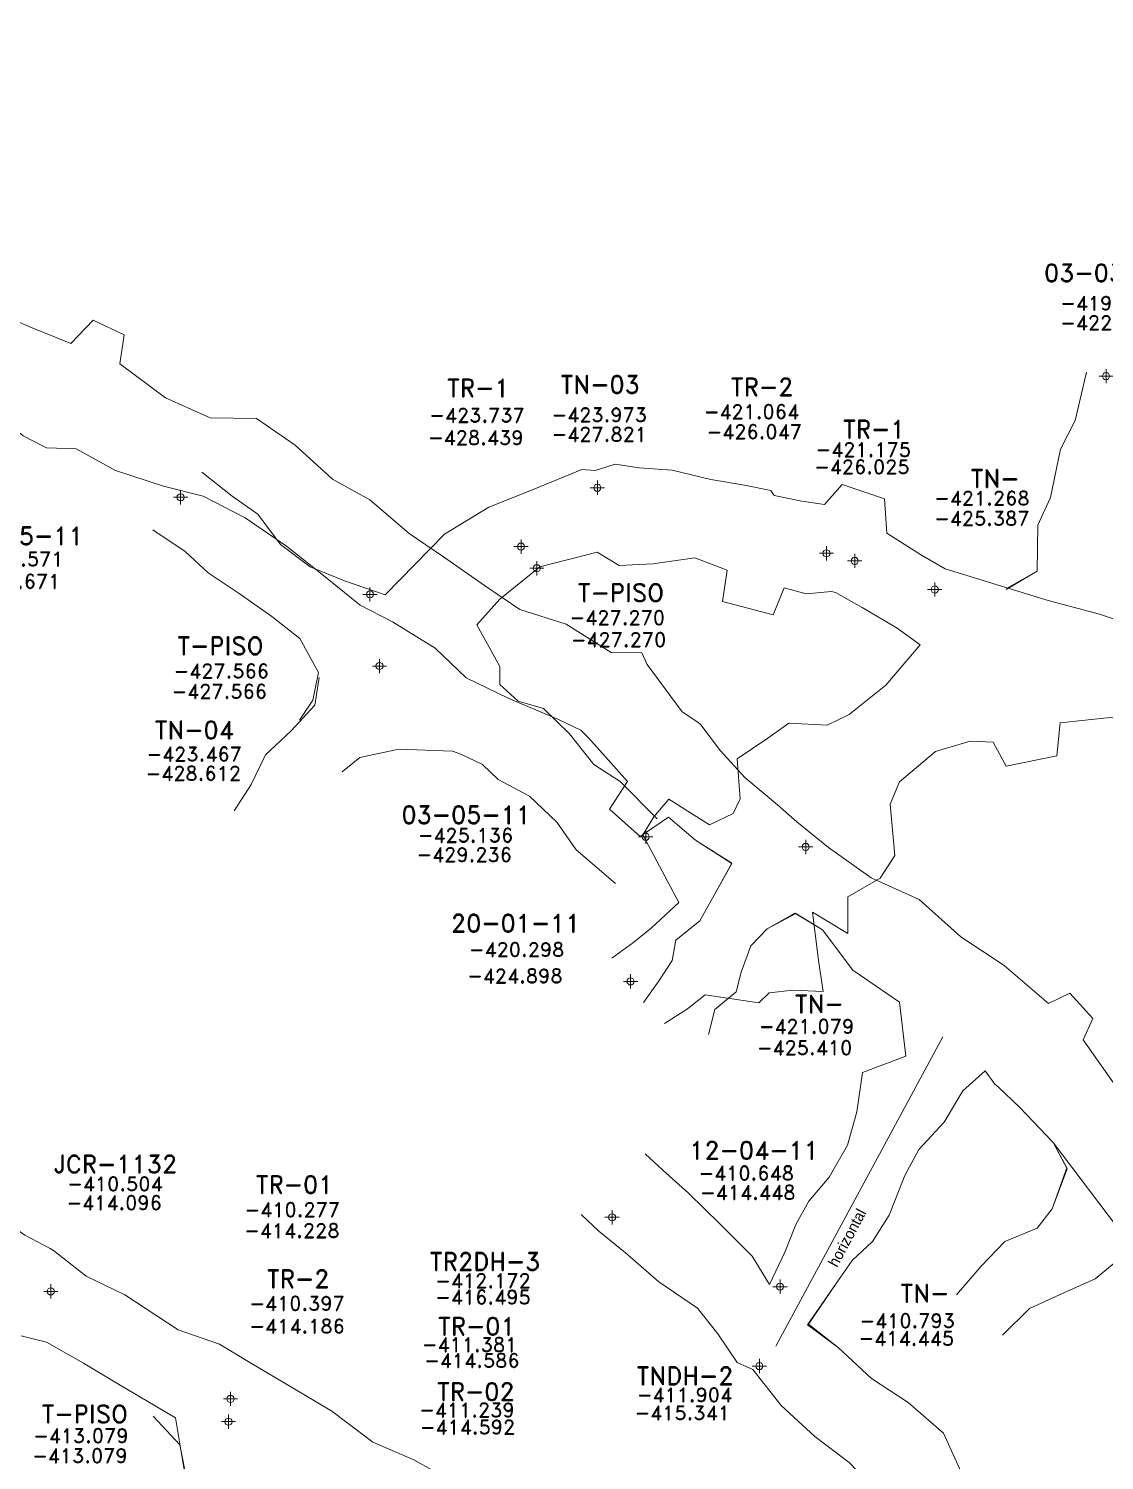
# Model space of a CAD drawing. Extents: x -47776 to 11079, y 0 to 10209.
# Drawn here: x 10621.8 to 10697.3, y 9863.4 to 9963.8 of the extents above; entities that cross this region are included whole.
import ezdxf
from ezdxf.enums import TextEntityAlignment as Align

# ---------------------------------------------------------------- set-up
doc = ezdxf.new("R2010")
doc.units = 0
doc.header["$MEASUREMENT"] = 0
doc.header["$PDMODE"] = 34
doc.header["$PDSIZE"] = 0.5
for name, color, linetype in [('arriba', 7, 'Continuous'), ('CF-480-7855-EW-FIC', 226, 'Continuous'), ('CF-480-7855-EW-SCR', 226, 'Continuous'), ('F-480-7606-W-SCR', 5, 'Continuous'), ('PROYECTOS', 7, 'Continuous'), ('R-480-7804-NW-FIC', 240, 'Continuous'), ('R-480-7804-NW-SCR', 240, 'Continuous'), ('TALLER-480-6-FIC', 5, 'Continuous')]:
    doc.layers.add(name, color=color, linetype=linetype)
doc.styles.add('ROMAND', font='ROMAND.SHX')
doc.styles.add('ROMANS', font='ROMANS.SHX', dxfattribs={"width": 2.5})

# ---------------------------------------------------------------- blocks, each defined once
blk = doc.blocks.new('F2')
at = {"lineweight": 0}
blk.add_point((0, 0), dxfattribs=at)
at = {"lineweight": 0, "style": 'ROMAND'}
for tag, height, p in [('NOMBRE', 1.25, (0.2, 6.62)), ('CIELO', 1, (0.14, 4.62)), ('PISO', 1, (0.14, 3.25))]:
    blk.add_attdef(tag, text='', height=height, dxfattribs=at).set_placement(p, align=Align.CENTER)
at = {"lineweight": 0, "style": 'ROMANS', "flags": 1}
for tag, p in [('MINA', (-0.07, -3.26)), ('LOCALIZACION', (-0.07, -4.93)), ('ESTRUCTURA', (-0.07, -6.62)), ('NIVEL', (-0.07, -8.29)), ('OBRA', (-0.07, -10.12)), ('FECHA', (-0.07, -11.79)), ('ATRAS', (-0.07, -13.48)), ('TOPOGRAFO', (2.67, -15.3))]:
    blk.add_attdef(tag, text='', height=1.25, dxfattribs=at).set_placement(p, align=Align.CENTER)

msp = doc.modelspace()

# ---------------------------------------------------------------- linework, layer by layer
at = {"color": 1, "linetype": 'Continuous', "lineweight": 0, "flags": 128}
for points, elevation in [([(10674.23, 9871.36), (10685.95, 9893.08)], -415), ([(10693.69, 9885.65), (10700.76, 9876.33)], -411.2)]:
    msp.add_lwpolyline(points, dxfattribs=dict(at, elevation=elevation))
at = {"linetype": 'Continuous', "lineweight": 0, "flags": 128}
msp.add_lwpolyline([(10630.52, 9866.46), (10630.52, 9866.46)], dxfattribs=at)
at = {"layer": 'arriba', "color": 4, "linetype": 'Continuous', "lineweight": 0}
msp.add_polyline3d([(10636.2, 9908.94, -424.46), (10637.4, 9910.78, -423.34), (10638.41, 9912.87, -420.31), (10640.22, 9914.55, -421.28), (10641.86, 9916.34, -423.45), (10642.17, 9918.28, -423.85)], dxfattribs=at)
at = {"layer": 'CF-480-7855-EW-SCR', "color": 5, "linetype": 'Continuous', "lineweight": 0}
for points in [[(10599.31, 9893.06, -409.13), (10601.43, 9891.56, -409.9), (10604.77, 9889.34, -410), (10608.02, 9887.76, -409.8), (10611.87, 9885.24, -410), (10615.27, 9883.33, -410.11), (10618.66, 9881.2, -410.51), (10621.51, 9879.15, -410.51), (10623.29, 9878.22, -410.61), (10623.54, 9878.07, -410.61), (10623.54, 9878.07, -410.61)], [(10599.31, 9893.06, -413.53), (10601.43, 9891.56, -413.9), (10604.77, 9889.34, -414.1), (10608.02, 9887.76, -414.1), (10611.87, 9885.24, -414.1), (10615.27, 9883.33, -414.01), (10618.66, 9881.2, -414.11), (10621.51, 9879.15, -414.21), (10623.29, 9878.22, -414.21), (10623.54, 9878.07, -414.21), (10623.54, 9878.07, -414.21)], [(10665.06, 9884.87, -412.37), (10666.3, 9883.71, -412.44), (10668.09, 9882.11, -413.35), (10670.29, 9879.94, -412.51), (10672.56, 9877.69, -412.16), (10673.78, 9875.69, -411.78)], [(10665.06, 9884.87, -416.47), (10666.3, 9883.71, -416.44), (10668.09, 9882.11, -416.45), (10670.29, 9879.94, -416.11), (10672.56, 9877.69, -415.86), (10673.78, 9875.69, -415.48)], [(10660.56, 9880.6, -412.37), (10661.8, 9879.44, -412.44), (10663.67, 9877.91, -413.35), (10666.01, 9875.88, -412.51), (10668.72, 9874.04, -412.16), (10670.15, 9872.24, -411.78), (10671.51, 9870.23, -411.49)], [(10660.56, 9880.6, -416.47), (10661.8, 9879.44, -416.44), (10663.67, 9877.91, -416.45), (10666.01, 9875.88, -416.11), (10668.72, 9874.04, -415.86), (10670.15, 9872.24, -415.48), (10671.51, 9870.23, -415.39)], [(10623.54, 9878.07, -410.61), (10623.54, 9878.07, -410.61), (10625.82, 9876.27, -410.37), (10628.54, 9874.98, -410.07), (10632.28, 9872.52, -410.05)], [(10623.54, 9878.07, -414.21), (10623.54, 9878.07, -414.21), (10625.82, 9876.27, -414.67), (10628.54, 9874.98, -414.67), (10632.28, 9872.52, -414.45)], [(10632.28, 9872.52, -410.05), (10635.17, 9871.51, -409.8), (10637.31, 9870.23, -410.12), (10640.23, 9868.5, -410.1), (10643.06, 9866.81, -410.26), (10645.95, 9864.63, -410.04), (10648.82, 9863.39, -410.4), (10651.61, 9861.85, -410.76), (10654.67, 9860.15, -411.24), (10657.71, 9858.22, -410.42), (10660.7, 9856.21, -410.5), (10663.77, 9854.74, -411.08)], [(10632.28, 9872.52, -414.45), (10635.17, 9871.51, -414), (10637.31, 9870.23, -414.32), (10640.23, 9868.5, -414.4), (10643.06, 9866.81, -414.46), (10645.95, 9864.63, -414.44), (10648.82, 9863.39, -414.5), (10651.61, 9861.85, -414.66), (10654.67, 9860.15, -414.74), (10657.71, 9858.22, -414.92), (10660.7, 9856.21, -415), (10663.77, 9854.74, -414.98)], [(10676.45, 9872.86, -414.45), (10676.45, 9872.86, -414.45), (10676.45, 9872.86, -414.45), (10676.45, 9872.86, -414.45), (10678.59, 9871.27, -416.05), (10680.94, 9869.1, -414.88), (10683.51, 9867.42, -414.61), (10686, 9865.26, -414.74), (10687.46, 9862.01, -414.73), (10688.02, 9856.34, -414.15)], [(10676.52, 9872.91, -410.65), (10676.52, 9872.91, -410.65), (10676.52, 9872.91, -410.65), (10676.52, 9872.91, -410.65), (10678.59, 9871.27, -410.65), (10680.94, 9869.1, -410.48), (10683.51, 9867.42, -410.81), (10686, 9865.26, -410.94), (10687.46, 9862.01, -410.93), (10688.02, 9856.34, -410.15)], [(10621.27, 9872.09, -414.31), (10621.27, 9872.09, -414.31), (10623.03, 9871.65, -414.67), (10625.64, 9870.18, -414.67), (10628.21, 9868.63, -414.67)], [(10621.27, 9872.09, -410.41), (10621.27, 9872.09, -410.41), (10623.03, 9871.65, -410.37), (10625.64, 9870.18, -410.07), (10628.21, 9868.63, -410.07)], [(10671.51, 9870.23, -411.49), (10671.51, 9870.23, -411.49), (10671.51, 9870.23, -411.49), (10672.6, 9869.72, -410.52), (10674.6, 9867.2, -410.65), (10676.95, 9865.03, -410.48), (10679.37, 9863.21, -410.81), (10681.66, 9860.83, -410.94), (10682.71, 9859.07, -410.93), (10682.62, 9856.29, -410.15)], [(10671.51, 9870.23, -415.39), (10671.51, 9870.23, -415.39), (10671.51, 9870.23, -415.39), (10672.6, 9869.72, -415.32), (10674.6, 9867.2, -416.05), (10676.95, 9865.03, -414.88), (10679.37, 9863.21, -414.61), (10681.66, 9860.83, -414.74), (10682.71, 9859.07, -414.73), (10682.62, 9856.29, -414.15)], [(10628.21, 9868.63, -410.07), (10632.1, 9866.35, -409.8)], [(10628.21, 9868.63, -414.67), (10632.1, 9866.35, -414)], [(10632.04, 9857.68, -410.6), (10632.5, 9858.99, -410.26), (10632.88, 9861.57, -410.24), (10632.1, 9866.35, -409.8)], [(10632.04, 9857.68, -413.9), (10632.5, 9858.99, -414.16), (10632.88, 9861.57, -414.24), (10632.1, 9866.35, -414)]]:
    msp.add_polyline3d(points, dxfattribs=at)
at = {"layer": 'F-480-7606-W-SCR', "color": 5, "linetype": 'Continuous', "lineweight": 0}
for points in [[(10582.12, 9963.82, -410.91), (10584.53, 9962.82, -410.84), (10586.44, 9961.49, -411.83), (10589.27, 9960.6, -410.43), (10592.81, 9958.88, -411.62), (10596.05, 9957.66, -411.21), (10599.26, 9955.89, -412.51), (10602.46, 9953.9, -411.8), (10605.49, 9952.23, -411.89), (10608.88, 9949.47, -411.68), (10612.26, 9948.51, -411.38), (10613.23, 9948.01, -411.48), (10613.5, 9947.87, -411.47), (10614.6, 9947.08, -411.87), (10615.88, 9946.53, -411.17), (10618.66, 9944.31, -411.06), (10621.79, 9942.92, -411.66), (10624.74, 9941.73, -411.95), (10626.32, 9943.35, -411.55), (10628.49, 9942.32, -411.55), (10628.19, 9940.29, -411.54)], [(10582.12, 9963.82, -415.31), (10584.53, 9962.82, -415.74), (10586.44, 9961.49, -415.73), (10589.27, 9960.6, -415.53), (10592.81, 9958.88, -415.42), (10596.05, 9957.66, -415.61), (10599.26, 9955.89, -415.71), (10602.46, 9953.9, -415.8), (10605.49, 9952.23, -415.99), (10608.88, 9949.47, -415.98), (10612.26, 9948.51, -416.18), (10613.23, 9948.01, -416.18), (10613.5, 9947.87, -416.17), (10614.6, 9947.08, -416.07), (10615.88, 9946.53, -415.97), (10618.66, 9944.31, -415.96), (10621.79, 9942.92, -416.06), (10624.74, 9941.73, -416.05), (10626.32, 9943.35, -416.05), (10628.49, 9942.32, -416.05), (10628.19, 9940.29, -416.04)], [(10586.43, 9955.09, -415.53), (10590.33, 9954.08, -415.42), (10593.2, 9952.15, -415.61), (10596.83, 9951.18, -415.71), (10599.98, 9949.1, -415.8), (10602.92, 9947.25, -415.99), (10606.45, 9944.76, -415.98), (10609.28, 9942.73, -416.18), (10609, 9941.8, -416.18), (10610.87, 9940.96, -416.17), (10611.85, 9941.75, -416.07), (10613.08, 9941.11, -415.97), (10616.23, 9939.6, -415.96), (10618.9, 9937.32, -416.06), (10621.39, 9935.25, -416.05), (10622.76, 9934.54, -416.05), (10623.03, 9934.4, -416.05), (10625.12, 9934.34, -416.04)], [(10586.43, 9955.09, -410.43), (10590.33, 9954.08, -411.62), (10593.2, 9952.15, -411.21), (10596.83, 9951.18, -412.51), (10599.98, 9949.1, -411.8), (10602.92, 9947.25, -411.89), (10606.45, 9944.76, -411.68), (10609.28, 9942.73, -411.38), (10609, 9941.8, -411.48), (10610.87, 9940.96, -411.47), (10611.85, 9941.75, -411.87), (10613.08, 9941.11, -411.17), (10616.23, 9939.6, -411.06), (10618.9, 9937.32, -411.66), (10621.39, 9935.25, -411.95), (10622.76, 9934.54, -411.55), (10623.03, 9934.4, -411.55), (10625.12, 9934.34, -411.54)], [(10628.19, 9940.29, -411.54), (10631.38, 9937.92, -411.42), (10634.53, 9936.5, -411.54), (10637.77, 9936.46, -411.17), (10640.49, 9934.59, -411.7), (10643.1, 9932.2, -411.62), (10645.74, 9930.76, -411.65), (10648.49, 9928.39, -411.66), (10650.9, 9926.76, -411.58)], [(10628.19, 9940.29, -416.04), (10631.38, 9937.92, -416.52), (10634.53, 9936.5, -416.54), (10637.77, 9936.46, -416.37), (10640.49, 9934.59, -416.1), (10643.1, 9932.2, -416.22), (10645.74, 9930.76, -416.15), (10648.49, 9928.39, -416.46), (10650.9, 9926.76, -416.28)], [(10625.12, 9934.34, -411.54), (10627.88, 9932.81, -411.42), (10631.25, 9931.71, -411.54), (10634.04, 9931.01, -411.17), (10636.99, 9929.48, -411.7), (10639.88, 9927.5, -411.62), (10642.24, 9925.64, -411.65), (10645.04, 9923.36, -411.66), (10647.31, 9922.2, -411.58)], [(10625.12, 9934.34, -416.04), (10627.88, 9932.81, -416.52), (10631.25, 9931.71, -416.54), (10634.04, 9931.01, -416.37), (10636.99, 9929.48, -416.1), (10639.88, 9927.5, -416.22), (10642.24, 9925.64, -416.15), (10645.04, 9923.36, -416.46), (10647.31, 9922.2, -416.28)], [(10650.9, 9926.76, -411.58), (10653.77, 9924.75, -412.08), (10656.25, 9923.06, -412.28), (10659.51, 9922.02, -412.18), (10662.67, 9920.05, -411.88), (10664.81, 9920.02, -411.78), (10665.19, 9919.21, -411.58), (10667.65, 9915.87, -411.58), (10668.74, 9915.15, -411.48), (10668.97, 9914.96, -411.48), (10670.33, 9913.13, -411.88), (10672.05, 9911.27, -411.98), (10674.34, 9909.34, -411.78), (10675.71, 9908.16, -412.18)], [(10650.9, 9926.76, -416.28), (10653.77, 9924.75, -416.48), (10656.25, 9923.06, -416.38), (10659.51, 9922.02, -416.48), (10662.67, 9920.05, -416.48), (10664.81, 9920.02, -416.08), (10665.19, 9919.21, -415.98), (10667.65, 9915.87, -415.78), (10668.74, 9915.15, -415.68), (10668.97, 9914.96, -415.68), (10670.33, 9913.13, -415.68), (10672.05, 9911.27, -415.78), (10674.34, 9909.34, -415.78), (10675.71, 9908.16, -415.88)], [(10647.31, 9922.2, -416.28), (10650.31, 9920.35, -416.48), (10652.48, 9918.26, -416.38), (10655.43, 9916.83, -416.48), (10658.96, 9915.33, -416.48), (10660.54, 9914.6, -416.08), (10661.11, 9914.02, -415.98), (10663.82, 9911, -415.78), (10662.56, 9909.04, -415.68), (10664.71, 9907.13, -415.68), (10666.68, 9908.49, -415.68), (10668.59, 9906.87, -415.78)], [(10647.31, 9922.2, -411.58), (10650.31, 9920.35, -412.08), (10652.48, 9918.26, -412.28), (10655.43, 9916.83, -412.18), (10658.96, 9915.33, -411.88), (10660.54, 9914.6, -411.78), (10661.11, 9914.02, -411.58), (10663.82, 9911, -411.58), (10662.56, 9909.04, -411.48), (10664.71, 9907.13, -411.48), (10666.68, 9908.49, -411.88), (10668.59, 9906.87, -411.98), (10671.13, 9905.25, -411.78)], [(10675.71, 9908.16, -412.18), (10677.92, 9906.36, -411.91), (10680.92, 9904.23, -412.06), (10684.28, 9902.72, -411.99), (10687.21, 9900.1, -412.04), (10690.25, 9898.08, -412.38), (10693.36, 9895.42, -412.32), (10694.87, 9896.14, -412.03), (10696.47, 9894.35, -412.04), (10695.8, 9892.86, -411.46), (10697.8, 9890.02, -411.2), (10697.8, 9890.02, -411.2), (10697.8, 9890.02, -411.2), (10700.53, 9886.36, -411.55), (10702.76, 9882.75, -411.19), (10705.16, 9880.09, -411.33)], [(10675.71, 9908.16, -415.88), (10677.92, 9906.36, -416.01), (10680.92, 9904.23, -416.36), (10684.28, 9902.72, -416.39), (10687.21, 9900.1, -416.24), (10690.25, 9898.08, -416.18), (10693.36, 9895.42, -416.12), (10694.87, 9896.14, -416.13), (10696.47, 9894.35, -416.14), (10695.8, 9892.86, -416.16), (10697.8, 9890.02, -416.2), (10697.8, 9890.02, -416.2), (10697.8, 9890.02, -416.2), (10700.53, 9886.36, -416.15), (10702.76, 9882.75, -416.49), (10705.16, 9880.09, -416.63)], [(10668.59, 9906.87, -415.78), (10671.13, 9905.24, -415.76)], [(10664.94, 9895.49, -410.59), (10665.99, 9896.95, -410.71), (10666.96, 9898.44, -410.24), (10667.21, 9899.86, -410.69), (10668.89, 9901.22, -411.36), (10669.67, 9902.59, -411.55), (10671.13, 9905.25, -411.78)], [(10664.94, 9895.49, -414.69), (10665.99, 9896.95, -414.71), (10666.96, 9898.44, -414.24), (10667.21, 9899.86, -414.69), (10668.89, 9901.22, -415.26), (10669.67, 9902.59, -415.35), (10671.13, 9905.24, -415.76)], [(10669.51, 9893.23, -414.69), (10669.94, 9895, -414.71), (10671.44, 9896.23, -414.24), (10671.78, 9897.6, -414.69), (10672.47, 9899.45, -415.26), (10673.62, 9900.64, -415.35), (10675.56, 9901.74, -415.37)], [(10669.51, 9893.23, -410.59), (10669.94, 9895, -410.71), (10671.44, 9896.23, -410.24), (10671.78, 9897.6, -410.69), (10672.47, 9899.45, -411.36), (10673.62, 9900.64, -411.55), (10675.62, 9901.73, -411.47)], [(10675.56, 9901.74, -415.37), (10675.56, 9901.74, -415.37), (10677.5, 9900.58, -416.36), (10679.62, 9897.76, -416.39), (10682.9, 9895.51, -416.24)], [(10675.62, 9901.73, -411.47), (10675.62, 9901.73, -411.47), (10677.5, 9900.58, -412.06), (10679.62, 9897.76, -411.99), (10682.9, 9895.51, -412.04)], [(10679.25, 9885.47, -411.31), (10679.25, 9885.47, -411.31), (10679.91, 9887.81, -410.87), (10680.31, 9890.57, -411.3), (10683.35, 9891.72, -409.74), (10682.9, 9895.51, -412.04)], [(10679.25, 9885.47, -414.91), (10679.25, 9885.47, -414.91), (10679.91, 9887.81, -414.97), (10680.31, 9890.57, -415.1), (10683.35, 9891.72, -415.34), (10682.9, 9895.51, -416.24)], [(10683.28, 9883.34, -410.91), (10684.27, 9885.16, -410.87), (10686.03, 9887.09, -411.3), (10687.36, 9889.28, -409.74), (10688.91, 9890.68, -412.32)], [(10683.28, 9883.34, -414.91), (10684.27, 9885.16, -414.97), (10686.03, 9887.09, -415.1), (10687.36, 9889.28, -415.34), (10688.91, 9890.68, -416.12)], [(10688.91, 9890.68, -416.12), (10689.6, 9889.76, -416.13), (10689.82, 9889.56, -416.14), (10691.35, 9888.12, -416.16), (10693.69, 9885.65, -416.2), (10693.69, 9885.65, -416.2), (10693.69, 9885.65, -416.2), (10694.66, 9883.82, -416.08)], [(10688.91, 9890.68, -412.32), (10689.6, 9889.76, -412.03), (10689.82, 9889.56, -412.04), (10691.35, 9888.12, -411.46), (10693.69, 9885.65, -411.2), (10693.69, 9885.65, -411.2), (10693.69, 9885.65, -411.2), (10694.64, 9883.88, -411.35)], [(10673.78, 9875.69, -411.78), (10674.89, 9878.01, -410.43), (10675.62, 9879.9, -410.78), (10676.54, 9881.55, -410.31), (10677.96, 9883.23, -410.29), (10679.25, 9885.47, -411.31)], [(10673.78, 9875.69, -415.48), (10674.89, 9878.01, -414.43), (10675.62, 9879.9, -414.68), (10676.54, 9881.55, -413.91), (10677.96, 9883.23, -414.29), (10679.25, 9885.47, -414.91)], [(10676.45, 9872.86, -414.45), (10678.45, 9875.77, -414.43), (10679.59, 9877.39, -414.68), (10681.02, 9878.72, -413.91), (10682.18, 9880.56, -414.29), (10683.28, 9883.34, -414.91)], [(10676.52, 9872.91, -410.65), (10678.45, 9875.77, -410.43), (10679.59, 9877.39, -410.78), (10681.02, 9878.72, -410.31), (10682.18, 9880.56, -410.29), (10683.28, 9883.34, -410.91)], [(10686.9, 9874.98, -408.48), (10688.64, 9876.98, -407.46), (10690.29, 9878.72, -408.92), (10692.57, 9879.65, -411.19), (10693.61, 9881, -411.13), (10694.64, 9883.88, -411.35)], [(10686.9, 9874.98, -415.08), (10688.64, 9876.98, -415.46), (10690.29, 9878.72, -415.52), (10692.57, 9879.65, -415.79), (10693.61, 9881, -415.83), (10694.66, 9883.82, -416.08)], [(10690.14, 9872.15, -408.48), (10692.03, 9874.02, -407.46), (10694.44, 9875.1, -408.92), (10696.64, 9876.1, -411.19), (10697.98, 9877.19, -411.13), (10699.72, 9877.1, -411.38)], [(10690.14, 9872.15, -415.08), (10692.03, 9874.02, -415.46), (10694.44, 9875.1, -415.52), (10696.64, 9876.1, -415.79), (10697.98, 9877.19, -415.83), (10699.64, 9877.1, -416.08)]]:
    msp.add_polyline3d(points, dxfattribs=at)
at = {"layer": 'PROYECTOS', "color": 3, "linetype": 'Continuous', "lineweight": 0, "flags": 128}
msp.add_lwpolyline([(10630.52, 9866.46), (10632.4, 9864.45), (10632.94, 9861.74)], dxfattribs=at)
at = {"layer": 'R-480-7804-NW-SCR', "color": 240, "linetype": 'Continuous', "lineweight": 0}
for points in [[(10696.03, 9939.71, -422.64), (10695.24, 9936.33, -422.5), (10694.21, 9934.31, -422.68), (10693.51, 9930.91, -423.14), (10692.61, 9928.97, -423.51), (10692.56, 9925.75, -424.63), (10690.39, 9924.46, -424.74)], [(10696.03, 9939.71, -419.34), (10695.24, 9936.33, -419.2), (10694.21, 9934.31, -419.48), (10693.51, 9930.91, -419.84), (10692.61, 9928.97, -420.01), (10692.56, 9925.75, -421.13), (10690.41, 9924.53, -420.94)], [(10633.94, 9932.69, -424.57), (10636.06, 9931.02, -424.56), (10637.87, 9929.75, -424.35), (10639.46, 9927.61, -425.14)], [(10633.94, 9932.69, -428.67), (10636.06, 9931.02, -428.66), (10637.87, 9929.75, -428.65), (10639.46, 9927.61, -428.54)], [(10646.8, 9924.09, -423.28), (10650.96, 9928.35, -423.85), (10654.08, 9930.23, -423.75), (10657.3, 9931.53, -423.92), (10660.6, 9932.89, -423.81)], [(10646.8, 9924.09, -428.58), (10650.96, 9928.35, -428.25), (10654.08, 9930.23, -428.25), (10657.3, 9931.53, -428.02), (10660.6, 9932.89, -427.81)], [(10660.6, 9932.89, -423.81), (10661.55, 9932.82, -423.81), (10662.96, 9933.25, -423.21), (10664.64, 9933, -422.98), (10666.94, 9932.84, -422.6), (10669.66, 9932.18, -422.28), (10672.02, 9931.79, -421.7), (10673.88, 9931.41, -421.85), (10674.11, 9931.06, -421.83), (10676.06, 9930.66, -421.87), (10677.65, 9930.43, -421.15), (10678.87, 9931.84, -421.22), (10681.85, 9930.83, -421.2)], [(10660.6, 9932.89, -427.81), (10661.55, 9932.82, -427.71), (10662.96, 9933.25, -427.61), (10664.64, 9933, -427.48), (10666.94, 9932.84, -427.4), (10669.66, 9932.18, -426.98), (10672.02, 9931.79, -426.5), (10673.88, 9931.41, -426.25), (10674.11, 9931.06, -426.23), (10676.06, 9930.66, -426.07), (10677.65, 9930.43, -425.95), (10678.87, 9931.84, -425.92), (10681.85, 9930.83, -425.9)], [(10681.86, 9930.82, -421.2), (10682.02, 9928.42, -420.94), (10684.45, 9926.88, -421.06), (10686.12, 9925.9, -421.33), (10693.34, 9923.7, -421.39)], [(10681.86, 9930.82, -425.9), (10682.02, 9928.42, -426.04), (10684.45, 9926.88, -425.66), (10686.12, 9925.9, -425.53), (10693.34, 9923.7, -425.59)], [(10630.51, 9928.65, -424.57), (10632.76, 9927.13, -424.56), (10634.38, 9925.63, -424.35), (10636.55, 9924.18, -425.14)], [(10630.51, 9928.65, -428.67), (10632.76, 9927.13, -428.66), (10634.38, 9925.63, -428.65), (10636.55, 9924.18, -428.54)], [(10639.46, 9927.61, -425.14), (10641.55, 9926.04, -424.18), (10643.95, 9925.06, -423.13), (10646.8, 9924.09, -423.28)], [(10639.46, 9927.61, -428.54), (10641.55, 9926.04, -428.48), (10643.95, 9925.06, -428.63), (10646.8, 9924.09, -428.58)], [(10653.24, 9921.98, -423.79), (10653.24, 9921.98, -423.79), (10654.85, 9923.79, -423.85), (10657.65, 9926.04, -423.75), (10661.69, 9927.07, -423.21)], [(10653.24, 9921.98, -428.59), (10654.85, 9923.79, -428.25), (10657.65, 9926.04, -428.25), (10661.69, 9927.07, -427.61)], [(10661.69, 9927.07, -427.61), (10663.23, 9926.15, -427.48), (10665.6, 9926.27, -427.4), (10668.53, 9926.69, -426.98), (10670.8, 9925.82, -426.5), (10670.49, 9923.61, -426.25), (10674.04, 9922.69, -426.23), (10674.82, 9924.58, -426.07), (10676.36, 9924.16, -425.95), (10678.12, 9924.31, -425.92), (10678.41, 9924.25, -425.9)], [(10661.69, 9927.07, -423.21), (10663.23, 9926.15, -422.98), (10665.6, 9926.27, -422.6), (10668.53, 9926.69, -422.28), (10670.8, 9925.82, -421.7), (10670.49, 9923.61, -421.85), (10674.04, 9922.69, -421.83), (10674.82, 9924.58, -421.87), (10676.36, 9924.16, -421.15), (10678.12, 9924.31, -421.22), (10678.41, 9924.25, -421.2)], [(10636.55, 9924.18, -425.14), (10638.85, 9922.57, -424.18), (10640.82, 9921.03, -423.13), (10642.12, 9918.63, -423.28)], [(10636.55, 9924.18, -428.54), (10638.85, 9922.57, -428.48), (10640.82, 9921.03, -428.63), (10642.12, 9918.63, -428.58)], [(10678.41, 9924.25, -425.9), (10680.28, 9923.2, -426.04), (10682.74, 9921.75, -425.66), (10684.35, 9920.58, -425.53), (10684.35, 9920.58, -425.53)], [(10678.41, 9924.25, -421.2), (10680.28, 9923.2, -420.94), (10682.74, 9921.75, -421.06), (10684.35, 9920.58, -421.33), (10684.35, 9920.58, -421.33)], [(10693.34, 9923.7, -425.59), (10696.93, 9922.74, -425.5), (10699.01, 9922.05, -425.13), (10701.25, 9920.78, -425.06)], [(10693.34, 9923.7, -421.39), (10693.34, 9923.7, -421.39), (10696.93, 9922.74, -421.3), (10699.01, 9922.05, -420.73), (10701.25, 9920.78, -420.46)], [(10657.91, 9916.11, -424.18), (10656.14, 9916.62, -424.11), (10654.85, 9917.8, -423.57), (10654.86, 9919.05, -423.66), (10653.24, 9921.98, -423.79)], [(10657.91, 9916.11, -428.78), (10656.14, 9916.62, -428.61), (10654.85, 9917.8, -428.77), (10654.86, 9919.05, -428.76), (10653.24, 9921.98, -428.59)], [(10679.36, 9915.69, -420.46), (10681.94, 9917.74, -420.95), (10684.35, 9920.58, -421.33), (10684.35, 9920.58, -421.33), (10684.35, 9920.58, -421.33)], [(10679.36, 9915.69, -425.16), (10681.94, 9917.74, -425.05), (10684.35, 9920.58, -425.53), (10684.35, 9920.58, -425.53), (10684.35, 9920.58, -425.53)], [(10640.8, 9915.3, -428.38), (10641.73, 9916.7, -428.4), (10642.12, 9918.63, -428.58)], [(10640.8, 9915.3, -423.88), (10641.73, 9916.7, -423.9), (10642.12, 9918.63, -423.28)], [(10665.9, 9908.37, -425.14), (10663.3, 9910.99, -424.15), (10661.45, 9912.18, -424.6), (10659.75, 9914.34, -424.14), (10657.91, 9916.11, -424.18)], [(10665.9, 9908.37, -429.24), (10663.3, 9910.99, -429.25), (10661.45, 9912.18, -429), (10659.75, 9914.34, -428.84), (10657.91, 9916.11, -428.78)], [(10662.72, 9898.6, -420.3), (10664.26, 9899.71, -419.94), (10665.51, 9900.71, -419.27), (10667.42, 9902.49, -420.32), (10664.88, 9907.25, -421.05), (10665.66, 9908.52, -421.17), (10666.72, 9909.75, -421.41), (10669.58, 9907.94, -421.53), (10671.24, 9908.75, -421.27), (10671.71, 9909.77, -420.59), (10671.52, 9912.57, -420.72), (10673.67, 9914.03, -420.78), (10675.14, 9915.08, -420.71), (10677.82, 9914.93, -420.56), (10679.36, 9915.69, -420.46)], [(10662.72, 9898.6, -424.9), (10664.26, 9899.71, -424.94), (10665.51, 9900.71, -424.97), (10667.42, 9902.49, -425.22), (10664.88, 9907.25, -425.65), (10665.66, 9908.52, -425.57), (10666.72, 9909.75, -425.61), (10669.58, 9907.94, -425.43), (10671.24, 9908.75, -425.27), (10671.71, 9909.77, -425.19), (10671.52, 9912.57, -425.32), (10673.67, 9914.03, -425.28), (10675.14, 9915.08, -425.21), (10677.82, 9914.93, -425.06), (10679.36, 9915.69, -425.16)], [(10687.87, 9913.81, -420.4), (10687.87, 9913.81, -420.4), (10687.87, 9913.81, -420.4), (10687.87, 9913.81, -420.4), (10689.47, 9913.75, -420.97), (10690.39, 9912.07, -421.2), (10693.94, 9912.78, -421.19), (10694.18, 9915.1, -421.39), (10697.69, 9915.48, -421.3), (10699.73, 9915.19, -420.73), (10701.95, 9914.11, -420.46)], [(10687.87, 9913.81, -424.9), (10687.87, 9913.81, -424.9), (10687.87, 9913.81, -424.9), (10687.87, 9913.81, -424.9), (10689.47, 9913.75, -425.27), (10690.39, 9912.07, -425.4), (10693.94, 9912.78, -425.39), (10694.18, 9915.1, -425.59), (10697.69, 9915.48, -425.5), (10699.73, 9915.19, -425.13), (10701.95, 9914.11, -425.06)], [(10682.9, 9910.97, -420.46), (10685.42, 9913.1, -420.95), (10687.87, 9913.81, -420.4), (10687.87, 9913.81, -420.4), (10687.87, 9913.81, -420.4)], [(10682.9, 9910.97, -425.16), (10685.42, 9913.1, -425.05), (10687.87, 9913.81, -424.9), (10687.87, 9913.81, -424.9), (10687.87, 9913.81, -424.9)], [(10643.78, 9911.66, -423.88), (10645.02, 9912.67, -423.9), (10647.77, 9913.25, -423.73)], [(10643.78, 9911.66, -428.38), (10645.02, 9912.67, -428.4), (10647.77, 9913.25, -428.43)], [(10654.73, 9911.14, -424.18), (10653.64, 9912.17, -424.11), (10652.11, 9912.91, -423.57), (10651.54, 9913.12, -423.66), (10647.77, 9913.25, -423.73)], [(10654.73, 9911.14, -428.78), (10653.64, 9912.17, -428.61), (10652.11, 9912.91, -428.77), (10651.54, 9913.12, -428.76), (10647.77, 9913.25, -428.43)], [(10662.98, 9903.83, -425.14), (10660.22, 9906.19, -424.15), (10658.86, 9908.14, -424.6), (10656.94, 9909.96, -424.14), (10654.73, 9911.14, -424.18)], [(10662.98, 9903.83, -429.24), (10660.22, 9906.19, -429.25), (10658.86, 9908.14, -429), (10656.94, 9909.96, -428.84), (10654.73, 9911.14, -428.78)], [(10666.41, 9894, -420.3), (10668.02, 9895.03, -419.94), (10669.26, 9896.03, -419.27), (10673.04, 9895.47, -420.32), (10673.76, 9896.17, -421.05), (10675.42, 9896.34, -421.17), (10677.54, 9896.25, -421.41), (10677.21, 9898.42, -421.53), (10676.8, 9901.81, -421.27), (10679.27, 9900.33, -420.59), (10679.27, 9902.89, -420.72), (10681.55, 9904.2, -420.78), (10682.58, 9905.79, -420.71), (10682.26, 9909.39, -420.56), (10682.9, 9910.97, -420.46)], [(10666.41, 9894, -424.9), (10668.02, 9895.03, -424.94), (10669.26, 9896.03, -424.97), (10673.04, 9895.47, -425.22), (10673.76, 9896.17, -425.65), (10675.42, 9896.34, -425.57), (10677.54, 9896.25, -425.61), (10677.21, 9898.42, -425.43), (10676.8, 9901.81, -425.27), (10679.27, 9900.33, -425.19), (10679.27, 9902.89, -425.32), (10681.55, 9904.2, -425.28), (10682.58, 9905.79, -425.21), (10682.26, 9909.39, -425.06), (10682.9, 9910.97, -425.16)]]:
    msp.add_polyline3d(points, dxfattribs=at)

# ---------------------------------------------------------------- block references
at = {"layer": 'CF-480-7855-EW-FIC', "color": 8, "linetype": 'Continuous', "lineweight": 0}
ref = msp.add_blockref('F2', (10674.52, 9875.54, -410.65), dxfattribs=at)
ref.add_attrib('NOMBRE', '12-04-11', dxfattribs={"layer": '0', "lineweight": 0, "height": 1.25, "style": 'ROMAND'}).set_placement((10672.7, 9884.48, -410.65), align=Align.CENTER)
ref.add_attrib('CIELO', '-410.648', dxfattribs={"layer": '0', "lineweight": 0, "height": 1, "style": 'ROMAND'}).set_placement((10672.15, 9883.01, -410.65), align=Align.CENTER)
ref.add_attrib('PISO', '-414.448', dxfattribs={"layer": '0', "lineweight": 0, "height": 1, "style": 'ROMAND'}).set_placement((10672.26, 9881.66, -410.65), align=Align.CENTER)
ref = msp.add_blockref('F2', (10623.34, 9875.21, -410.5), dxfattribs=at)
ref.add_attrib('NOMBRE', 'JCR-1132', dxfattribs={"layer": '0', "lineweight": 0, "height": 1.25, "style": 'ROMAND'}).set_placement((10627.85, 9883.52, -410.5), align=Align.CENTER)
ref.add_attrib('CIELO', '-410.504', dxfattribs={"layer": '0', "lineweight": 0, "height": 1, "style": 'ROMAND'}).set_placement((10627.85, 9882.26, -410.5), align=Align.CENTER)
ref.add_attrib('PISO', '-414.096', dxfattribs={"layer": '0', "lineweight": 0, "height": 1, "style": 'ROMAND'}).set_placement((10627.79, 9880.93, -410.5), align=Align.CENTER)
ref = msp.add_blockref('F2', (10662.73, 9880.41, -412.17), dxfattribs=at)
ref.add_attrib('NOMBRE', 'TR2DH-3', dxfattribs={"layer": '0', "lineweight": 0, "height": 1.25, "style": 'ROMAND'}).set_placement((10653.82, 9876.68, -412.17), align=Align.CENTER)
ref.add_attrib('CIELO', '-412.172', dxfattribs={"layer": '0', "lineweight": 0, "height": 1, "style": 'ROMAND'}).set_placement((10653.68, 9875.46, -412.17), align=Align.CENTER)
ref.add_attrib('PISO', '-416.495', dxfattribs={"layer": '0', "lineweight": 0, "height": 1, "style": 'ROMAND'}).set_placement((10653.68, 9874.31, -412.17), align=Align.CENTER)
ref = msp.add_blockref('F2', (10682.85, 9861.62, -410.79), dxfattribs=at)
ref.add_attrib('NOMBRE', 'TN-', dxfattribs={"layer": '0', "lineweight": 0, "height": 1.25, "style": 'ROMAND'}).set_placement((10684.68, 9874.45, -410.79), align=Align.CENTER)
ref.add_attrib('CIELO', '-410.793', dxfattribs={"layer": '0', "lineweight": 0, "height": 1, "style": 'ROMAND'}).set_placement((10683.45, 9872.65, -410.79), align=Align.CENTER)
ref.add_attrib('PISO', '-414.445', dxfattribs={"layer": '0', "lineweight": 0, "height": 1, "style": 'ROMAND'}).set_placement((10683.39, 9871.42, -410.79), align=Align.CENTER)
ref = msp.add_blockref('F2', (10673.07, 9869.97, -411.9), dxfattribs=at)
ref.add_attrib('NOMBRE', 'TNDH-2', dxfattribs={"layer": '0', "lineweight": 0, "height": 1.25, "style": 'ROMAND'}).set_placement((10667.85, 9868.66, -411.9), align=Align.CENTER)
ref.add_attrib('CIELO', '-411.904', dxfattribs={"layer": '0', "lineweight": 0, "height": 1, "style": 'ROMAND'}).set_placement((10667.82, 9867.45, -411.9), align=Align.CENTER)
ref.add_attrib('PISO', '-415.341', dxfattribs={"layer": '0', "lineweight": 0, "height": 1, "style": 'ROMAND'}).set_placement((10667.66, 9866.19, -411.9), align=Align.CENTER)
at = {"layer": 'R-480-7804-NW-FIC', "color": 2, "linetype": 'Continuous', "lineweight": 0}
for p, values in [((10697.4, 9939.43, -419.34), {'NOMBRE': '03-03-11', 'CIELO': '-419.340', 'PISO': '-422.640'}), ((10661.7, 9931.6, -423.97), {'NOMBRE': 'TN-03', 'CIELO': '-423.973', 'PISO': '-427.821'})]:
    msp.add_blockref('F2', p, dxfattribs=at).add_auto_attribs(values)
ref = msp.add_blockref('F2', (10656.34, 9927.47, -423.74), dxfattribs=at)
ref.add_attrib('NOMBRE', 'TR-1', dxfattribs={"layer": '0', "lineweight": 0, "height": 1.25, "style": 'ROMAND'}).set_placement((10653.34, 9937.98, -423.74), align=Align.CENTER)
ref.add_attrib('CIELO', '-423.737', dxfattribs={"layer": '0', "lineweight": 0, "height": 1, "style": 'ROMAND'}).set_placement((10653.26, 9936.19, -423.74), align=Align.CENTER)
ref.add_attrib('PISO', '-428.439', dxfattribs={"layer": '0', "lineweight": 0, "height": 1, "style": 'ROMAND'}).set_placement((10653.17, 9934.62, -423.74), align=Align.CENTER)
ref = msp.add_blockref('F2', (10677.78, 9927, -421.06), dxfattribs=at)
ref.add_attrib('NOMBRE', 'TR-2', dxfattribs={"layer": '0', "lineweight": 0, "height": 1.25, "style": 'ROMAND'}).set_placement((10673.26, 9938.05, -421.06), align=Align.CENTER)
ref.add_attrib('CIELO', '-421.064', dxfattribs={"layer": '0', "lineweight": 0, "height": 1, "style": 'ROMAND'}).set_placement((10672.52, 9936.44, -421.06), align=Align.CENTER)
ref.add_attrib('PISO', '-426.047', dxfattribs={"layer": '0', "lineweight": 0, "height": 1, "style": 'ROMAND'}).set_placement((10672.72, 9935.03, -421.06), align=Align.CENTER)
ref = msp.add_blockref('F2', (10679.76, 9926.47, -421.17), dxfattribs=at)
ref.add_attrib('NOMBRE', 'TR-1', dxfattribs={"layer": '0', "lineweight": 0, "height": 1.25, "style": 'ROMAND'}).set_placement((10681.13, 9935.09, -421.17), align=Align.CENTER)
ref.add_attrib('CIELO', '-421.175', dxfattribs={"layer": '0', "lineweight": 0, "height": 1, "style": 'ROMAND'}).set_placement((10680.37, 9933.78, -421.17), align=Align.CENTER)
ref.add_attrib('PISO', '-426.025', dxfattribs={"layer": '0', "lineweight": 0, "height": 1, "style": 'ROMAND'}).set_placement((10680.27, 9932.57, -421.17), align=Align.CENTER)
ref = msp.add_blockref('F2', (10685.38, 9924.46, -421.27), dxfattribs=at)
ref.add_attrib('NOMBRE', 'TN-', dxfattribs={"layer": '0', "lineweight": 0, "height": 1.25, "style": 'ROMAND'}).set_placement((10689.61, 9931.62, -421.27), align=Align.CENTER)
ref.add_attrib('CIELO', '-421.268', dxfattribs={"layer": '0', "lineweight": 0, "height": 1, "style": 'ROMAND'}).set_placement((10688.69, 9930.37, -421.27), align=Align.CENTER)
ref.add_attrib('PISO', '-425.387', dxfattribs={"layer": '0', "lineweight": 0, "height": 1, "style": 'ROMAND'}).set_placement((10688.69, 9928.95, -421.27), align=Align.CENTER)
ref = msp.add_blockref('F2', (10632.45, 9930.93, -424.57), dxfattribs=at)
ref.add_attrib('NOMBRE', '03-05-11', dxfattribs={"layer": '0', "lineweight": 0, "height": 1.25, "style": 'ROMAND'}).set_placement((10621.1, 9927.6, -424.57), align=Align.CENTER)
ref.add_attrib('CIELO', '-424.571', dxfattribs={"layer": '0', "lineweight": 0, "height": 1, "style": 'ROMAND'}).set_placement((10620.89, 9926.1, -424.57), align=Align.CENTER)
ref.add_attrib('PISO', '-428.671', dxfattribs={"layer": '0', "lineweight": 0, "height": 1, "style": 'ROMAND'}).set_placement((10620.67, 9924.53, -424.57), align=Align.CENTER)
ref = msp.add_blockref('F2', (10657.45, 9925.95, -427.27), dxfattribs=at)
ref.add_attrib('NOMBRE', 'T-PISO', dxfattribs={"layer": '0', "lineweight": 0, "height": 1.25, "style": 'ROMAND'}).set_placement((10663.35, 9923.61, -427.27), align=Align.CENTER)
ref.add_attrib('CIELO', '-427.270', dxfattribs={"layer": '0', "lineweight": 0, "height": 1, "style": 'ROMAND'}).set_placement((10663.11, 9921.99, -427.27), align=Align.CENTER)
ref.add_attrib('PISO', '-427.270', dxfattribs={"layer": '0', "lineweight": 0, "height": 1, "style": 'ROMAND'}).set_placement((10663.19, 9920.44, -427.27), align=Align.CENTER)
ref = msp.add_blockref('F2', (10645.74, 9924.12, -427.57), dxfattribs=at)
ref.add_attrib('NOMBRE', 'T-PISO', dxfattribs={"layer": '0', "lineweight": 0, "height": 1.25, "style": 'ROMAND'}).set_placement((10635.24, 9919.88, -427.57), align=Align.CENTER)
ref.add_attrib('CIELO', '-427.566', dxfattribs={"layer": '0', "lineweight": 0, "height": 1, "style": 'ROMAND'}).set_placement((10635.31, 9918.24, -427.57), align=Align.CENTER)
ref.add_attrib('PISO', '-427.566', dxfattribs={"layer": '0', "lineweight": 0, "height": 1, "style": 'ROMAND'}).set_placement((10635.17, 9916.81, -427.57), align=Align.CENTER)
ref = msp.add_blockref('F2', (10646.41, 9919.09, -423.47), dxfattribs=at)
ref.add_attrib('NOMBRE', 'TN-04', dxfattribs={"layer": '0', "lineweight": 0, "height": 1.25, "style": 'ROMAND'}).set_placement((10633.41, 9913.98, -423.47), align=Align.CENTER)
ref.add_attrib('CIELO', '-423.467', dxfattribs={"layer": '0', "lineweight": 0, "height": 1, "style": 'ROMAND'}).set_placement((10633.41, 9912.41, -423.47), align=Align.CENTER)
ref.add_attrib('PISO', '-428.612', dxfattribs={"layer": '0', "lineweight": 0, "height": 1, "style": 'ROMAND'}).set_placement((10633.35, 9911.06, -423.47), align=Align.CENTER)
ref = msp.add_blockref('F2', (10665.09, 9907.11, -425.14), dxfattribs=at)
ref.add_attrib('NOMBRE', '03-05-11', dxfattribs={"layer": '0', "lineweight": 0, "height": 1.25, "style": 'ROMAND'}).set_placement((10652.5, 9908.03, -425.14), align=Align.CENTER)
ref.add_attrib('CIELO', '-425.136', dxfattribs={"layer": '0', "lineweight": 0, "height": 1, "style": 'ROMAND'}).set_placement((10652.45, 9906.72, -425.14), align=Align.CENTER)
ref.add_attrib('PISO', '-429.236', dxfattribs={"layer": '0', "lineweight": 0, "height": 1, "style": 'ROMAND'}).set_placement((10652.36, 9905.36, -425.14), align=Align.CENTER)
ref = msp.add_blockref('F2', (10676.32, 9906.4, -421.08), dxfattribs=at)
ref.add_attrib('NOMBRE', 'TN-', dxfattribs={"layer": '0', "lineweight": 0, "height": 1.25, "style": 'ROMAND'}).set_placement((10677.27, 9894.75, -421.08), align=Align.CENTER)
ref.add_attrib('CIELO', '-421.079', dxfattribs={"layer": '0', "lineweight": 0, "height": 1, "style": 'ROMAND'}).set_placement((10676.38, 9893.31, -421.08), align=Align.CENTER)
ref.add_attrib('PISO', '-425.410', dxfattribs={"layer": '0', "lineweight": 0, "height": 1, "style": 'ROMAND'}).set_placement((10676.25, 9891.81, -421.08), align=Align.CENTER)
ref = msp.add_blockref('F2', (10664.03, 9896.96, -420.3), dxfattribs=at)
ref.add_attrib('NOMBRE', '20-01-11', dxfattribs={"layer": '0', "lineweight": 0, "height": 1.25, "style": 'ROMAND'}).set_placement((10655.97, 9900.42, -420.3), align=Align.CENTER)
ref.add_attrib('CIELO', '-420.298', dxfattribs={"layer": '0', "lineweight": 0, "height": 1, "style": 'ROMAND'}).set_placement((10656.04, 9898.7, -420.3), align=Align.CENTER)
ref.add_attrib('PISO', '-424.898', dxfattribs={"layer": '0', "lineweight": 0, "height": 1, "style": 'ROMAND'}).set_placement((10655.91, 9896.85, -420.3), align=Align.CENTER)
at = {"layer": 'TALLER-480-6-FIC', "color": 1, "linetype": 'Continuous', "lineweight": 0}
ref = msp.add_blockref('F2', (10635.95, 9867.67, -410.28), dxfattribs=at)
ref.add_attrib('NOMBRE', 'TR-01', dxfattribs={"layer": '0', "lineweight": 0, "height": 1.25, "style": 'ROMAND'}).set_placement((10640.45, 9882.08, -410.28), align=Align.CENTER)
ref.add_attrib('CIELO', '-410.277', dxfattribs={"layer": '0', "lineweight": 0, "height": 1, "style": 'ROMAND'}).set_placement((10640.3, 9880.44, -410.28), align=Align.CENTER)
ref.add_attrib('PISO', '-414.228', dxfattribs={"layer": '0', "lineweight": 0, "height": 1, "style": 'ROMAND'}).set_placement((10640.26, 9878.98, -410.28), align=Align.CENTER)
ref = msp.add_blockref('F2', (10635.81, 9866.07, -410.4), dxfattribs=at)
ref.add_attrib('NOMBRE', 'TR-2', dxfattribs={"layer": '0', "lineweight": 0, "height": 1.25, "style": 'ROMAND'}).set_placement((10640.7, 9875.47, -410.4), align=Align.CENTER)
ref.add_attrib('CIELO', '-410.397', dxfattribs={"layer": '0', "lineweight": 0, "height": 1, "style": 'ROMAND'}).set_placement((10640.63, 9873.87, -410.4), align=Align.CENTER)
ref.add_attrib('PISO', '-414.186', dxfattribs={"layer": '0', "lineweight": 0, "height": 1, "style": 'ROMAND'}).set_placement((10640.63, 9872.27, -410.4), align=Align.CENTER)
ref = msp.add_blockref('F2', (10652.43, 9859.24, -411.38), dxfattribs=at)
ref.add_attrib('NOMBRE', 'TR-01', dxfattribs={"layer": '0', "lineweight": 0, "height": 1.25, "style": 'ROMAND'}).set_placement((10653.24, 9872.14, -411.38), align=Align.CENTER)
ref.add_attrib('CIELO', '-411.381', dxfattribs={"layer": '0', "lineweight": 0, "height": 1, "style": 'ROMAND'}).set_placement((10652.74, 9870.98, -411.38), align=Align.CENTER)
ref.add_attrib('PISO', '-414.586', dxfattribs={"layer": '0', "lineweight": 0, "height": 1, "style": 'ROMAND'}).set_placement((10652.9, 9869.86, -411.38), align=Align.CENTER)
ref = msp.add_blockref('F2', (10651.96, 9858.37, -411.24), dxfattribs=at)
ref.add_attrib('NOMBRE', 'TR-02', dxfattribs={"layer": '0', "lineweight": 0, "height": 1.25, "style": 'ROMAND'}).set_placement((10653.17, 9867.55, -411.24), align=Align.CENTER)
ref.add_attrib('CIELO', '-411.239', dxfattribs={"layer": '0', "lineweight": 0, "height": 1, "style": 'ROMAND'}).set_placement((10652.55, 9866.39, -411.24), align=Align.CENTER)
ref.add_attrib('PISO', '-414.592', dxfattribs={"layer": '0', "lineweight": 0, "height": 1, "style": 'ROMAND'}).set_placement((10652.59, 9865.19, -411.24), align=Align.CENTER)
ref = msp.add_blockref('F2', (10632.86, 9860.28, -413.08), dxfattribs=at)
ref.add_attrib('NOMBRE', 'T-PISO', dxfattribs={"layer": '0', "lineweight": 0, "height": 1.25, "style": 'ROMAND'}).set_placement((10625.72, 9865.98, -413.08), align=Align.CENTER)
ref.add_attrib('CIELO', '-413.079', dxfattribs={"layer": '0', "lineweight": 0, "height": 1, "style": 'ROMAND'}).set_placement((10625.45, 9864.58, -413.08), align=Align.CENTER)
ref.add_attrib('PISO', '-413.079', dxfattribs={"layer": '0', "lineweight": 0, "height": 1, "style": 'ROMAND'}).set_placement((10625.39, 9863.18, -413.08), align=Align.CENTER)

# ---------------------------------------------------------------- texts
at = {"color": 2, "linetype": 'Continuous', "lineweight": 0, "insert": (10677.85, 9877.21), "char_height": 0.761, "width": 7.9732, "attachment_point": 1, "rotation": 61.8835}
msp.add_mtext('horizontal', dxfattribs=at)

doc.saveas('drawing.dxf')
